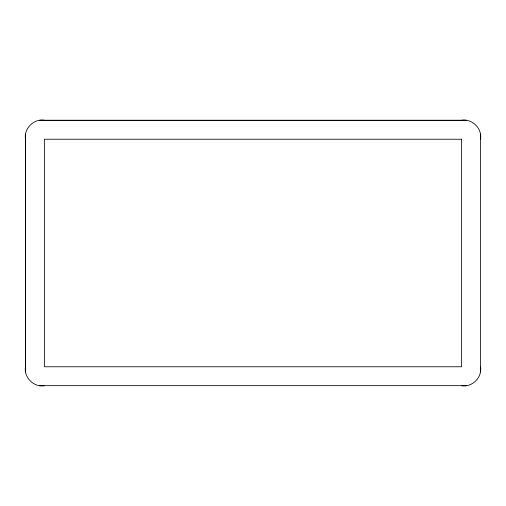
<?xml version="1.0" encoding="UTF-8"?>
<svg xmlns="http://www.w3.org/2000/svg" width="506" height="506" viewBox="0 0 506 506"><rect width="100%" height="100%" fill="white"/><g stroke="black" fill="none" stroke-linecap="round" stroke-linejoin="round"><path stroke-width="0.76" d="M25.464 366.768C23.618 377.368 33.826 387.577 44.427 385.73M480.536 139.232C482.382 128.632 472.174 118.423 461.573 120.27M44.427 120.27C33.826 118.423 23.618 128.632 25.464 139.232M461.573 385.73C472.174 387.577 482.382 377.368 480.536 366.768M39.993 120.27L466.007 120.27M39.272 120.339L40.847 120.339M42.428 120.339L463.572 120.339M465.153 120.339L466.728 120.339M39.272 385.661L466.728 385.661M480.466 134.077L480.466 371.923M25.534 134.077L25.534 371.923M25.464 134.798L25.464 371.202M461.573 139.232L44.427 139.232L44.427 366.768L461.573 366.768L461.573 139.232"/></g></svg>
